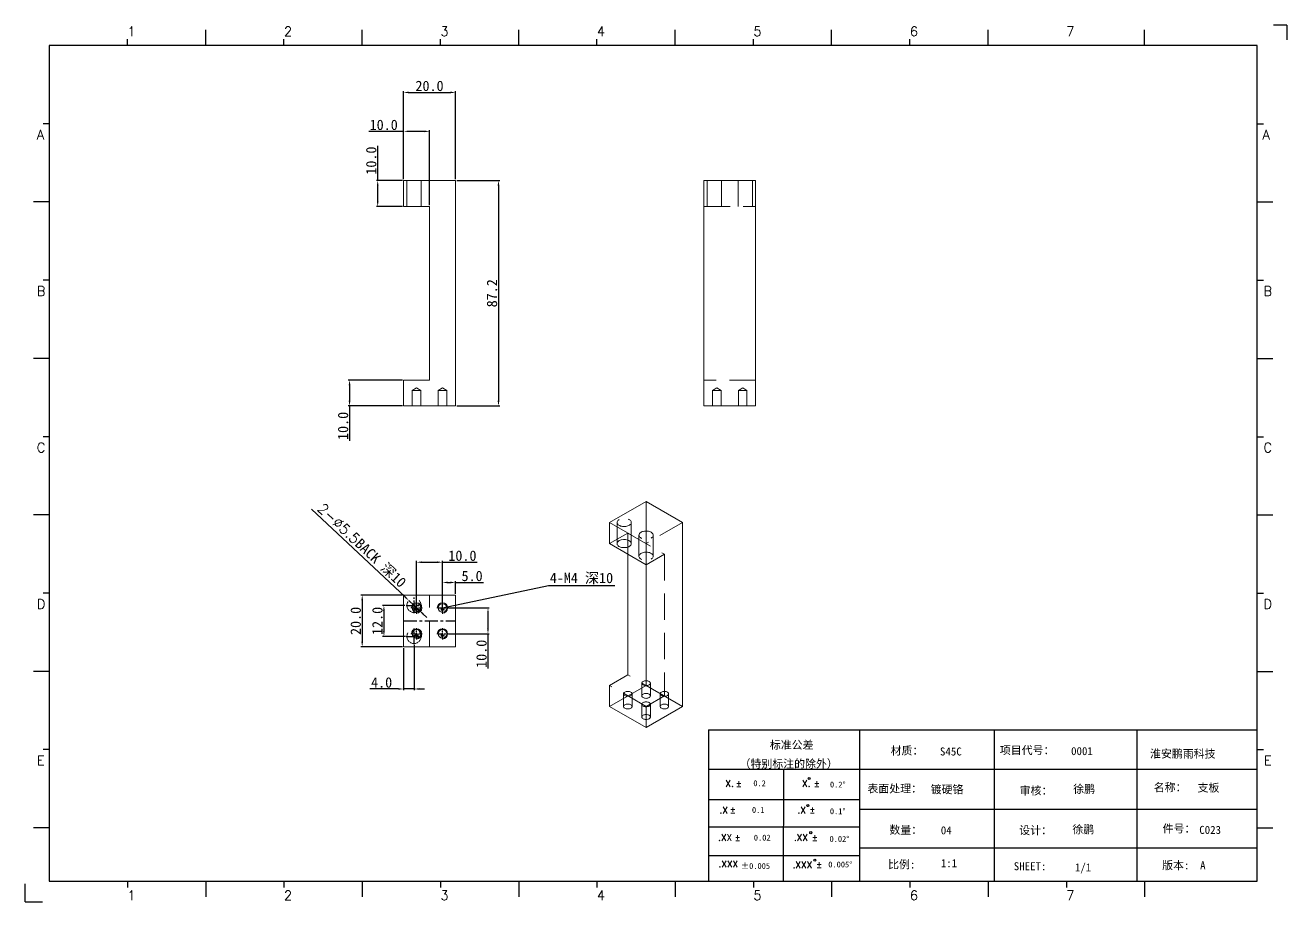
# Model space of a CAD drawing. Extents: x 83 to 30050, y -7164 to 695.
# Drawn here: x 14753.8 to 15241.7, y -1686 to -1347 of the extents above; entities that cross this region are included whole.
import ezdxf
from ezdxf.enums import TextEntityAlignment as Align

# ---------------------------------------------------------------- set-up
doc = ezdxf.new("R2010")
doc.units = 0
doc.header["$LTSCALE"] = 8
doc.header["$MEASUREMENT"] = 0
doc.header["$PDSIZE"] = 5
doc.linetypes.add('CENTER', pattern=[2, 1.25, -0.25, 0.25, -0.25])
doc.linetypes.add('HIDDEN', pattern=[1.905, 1.27, -0.635])
doc.layers.get('0').update_dxf_attribs({"linetype": 'CONTINUOUS'})
doc.layers.get('Defpoints').update_dxf_attribs({"linetype": 'CONTINUOUS'})
doc.layers.add('41', color=3, linetype='CONTINUOUS')
doc.layers.add('dim', color=82, linetype='CONTINUOUS', lineweight=9)
doc.layers.add('screw', color=33, linetype='CONTINUOUS', lineweight=13)
doc.styles.add('SIMPLEX', font='SIMPLEX')
doc.styles.get("Standard").update_dxf_attribs({"font": '', "height": 4})
doc.styles.add('TXT', font='txt.shx', dxfattribs={"bigfont": 'gbcbig.shx'})
doc.styles.get('Standard').set_extended_font_data('SimSun')
doc.dimstyles.new('ISO-25', dxfattribs={"dimtxt": 6, "dimasz": 2.5, "dimexe": 1.25, "dimexo": 0.625, "dimtad": 1, "dimdec": 1, "dimzin": 1, "dimdsep": 46, "dimtxsty": 'Standard', "dimcen": 2.5, "dimadec": 0, "dimazin": 0, "dimtm": 1e-09, "dimtfac": 1, "dimtdec": 1, "dimtmove": 0, "dimatfit": 3, "dimfxl": 1, "dimtolj": 1, "dimtzin": 0, "dimarcsym": 0})

# ---------------------------------------------------------------- blocks, each defined once
blk = doc.blocks.new('A$C0BB32EA6')
at = {"layer": '41'}
for p, q in [((90.21, 427.84), (90.21, 435.66)), ((168.4, 427.84), (168.4, 435.66)), ((168.4, 427.84), (168.4, 435.66)), ((168.4, 427.84), (168.4, 435.66)), ((246.58, 427.84), (246.58, 435.66)), ((246.58, 427.84), (246.58, 435.66)), ((324.77, 427.84), (324.77, 435.66)), ((402.96, 427.84), (402.96, 435.66)), ((481.15, 427.84), (481.15, 435.66)), ((559.34, 427.84), (559.34, 435.66)), ((51.11, 427.84), (51.11, 430.97)), ((129.3, 427.84), (129.3, 430.97)), ((129.3, 427.84), (129.3, 430.97)), ((129.3, 427.84), (129.3, 430.97)), ((207.49, 427.84), (207.49, 430.97)), ((207.49, 427.84), (207.49, 430.97)), ((285.68, 427.84), (285.68, 430.97)), ((363.87, 427.84), (363.87, 430.97)), ((442.06, 427.84), (442.06, 430.97)), ((615.63, 427.84), (12.02, 427.84)), ((12.02, 427.84), (12.02, 10.32)), ((615.63, 10.32), (615.63, 427.84)), ((12.02, 388.75), (8.89, 388.75)), ((615.63, 388.75), (618.76, 388.75)), ((12.02, 349.66), (4.2, 349.66)), ((615.63, 349.66), (623.45, 349.66)), ((12.02, 310.56), (8.89, 310.56)), ((615.63, 310.56), (618.76, 310.56)), ((12.02, 271.47), (4.2, 271.47)), ((615.63, 271.47), (623.45, 271.47)), ((12.02, 232.37), (8.89, 232.37)), ((615.63, 232.37), (618.76, 232.37)), ((12.02, 193.28), (4.2, 193.28)), ((615.63, 193.28), (623.45, 193.28)), ((12.02, 154.18), (8.89, 154.18)), ((615.63, 154.18), (618.76, 154.18)), ((12.02, 115.09), (4.2, 115.09)), ((615.63, 115.09), (623.45, 115.09)), ((341.34, 85.85), (615.63, 85.85)), ((341.34, 85.85), (341.34, 10.32)), ((416.87, 85.85), (416.87, 10.32)), ((484.16, 85.85), (484.16, 10.32)), ((555.4, 85.7), (555.4, 10.17)), ((12.02, 76), (8.89, 76)), ((615.63, 76), (618.76, 76)), ((615.63, 66.14), (341.34, 66.14)), ((378.86, 10.02), (379.1, 65.84)), ((341.34, 51.12), (416.87, 51.12)), ((615.63, 46.17), (416.87, 46.17)), ((12.02, 36.9), (4.2, 36.9)), ((341.34, 37.5), (401.12, 37.5)), ((341.34, 37.5), (416.87, 37.5)), ((615.63, 36.9), (623.45, 36.9)), ((615.63, 26.74), (416.87, 26.74)), ((341.34, 23.05), (401.87, 23.05)), ((341.34, 23.05), (401.87, 23.05)), ((341.34, 23.05), (401.87, 23.05)), ((341.34, 23.05), (401.87, 23.05)), ((341.34, 23.05), (401.87, 23.05)), ((341.34, 23.05), (416.87, 23.05)), ((12.02, 10.32), (615.63, 10.32)), ((51.11, 10.32), (51.11, 7.19)), ((90.21, 10.32), (90.21, 2.5)), ((129.3, 10.32), (129.3, 7.19)), ((168.4, 10.32), (168.4, 2.5)), ((207.49, 10.32), (207.49, 7.19)), ((246.58, 10.32), (246.58, 2.5)), ((285.68, 10.32), (285.68, 7.19)), ((324.77, 10.32), (324.77, 2.5)), ((326.34, 10.32), (401.87, 10.32)), ((363.87, 10.32), (363.87, 7.19)), ((402.96, 10.32), (402.96, 2.5)), ((442.06, 10.32), (442.06, 7.19)), ((481.15, 10.32), (481.15, 2.5)), ((520.24, 10.32), (520.24, 7.19)), ((559.34, 10.32), (559.34, 2.5))]:
    blk.add_line(p, q, dxfattribs=at)
at = {"layer": '41', "linetype": 'Continuous'}
for p, q in [((630.37, 437.94), (623.79, 437.94)), ((630.37, 437.94), (630.37, 430.59)), ((0, 0), (0, 8.98)), ((0, 0), (8.64, 0))]:
    blk.add_line(p, q, dxfattribs=at)
at = {"layer": '41'}
for centre in [(391.73, 61.61), (391.07, 48.04), (392.49, 34.54), (394.6, 20.83)]:
    blk.add_circle(centre, 0.516, dxfattribs=at)
at = {"layer": '41', "style": 'SIMPLEX'}
for s, height, p in [('1', 4.69, (51.11, 432.54)), ('2', 4.69, (129.3, 432.54)), ('3', 4.69, (207.49, 432.54)), ('4', 4.69, (285.68, 432.54)), ('5', 4.69, (363.87, 432.54)), ('6', 4.69, (442.06, 432.54)), ('7', 4.69, (520.24, 432.54)), ('A', 4.75, (5.76, 380.93)), ('A', 4.75, (618.27, 380.93)), ('B', 4.75, (5.76, 302.74)), ('B', 4.75, (618.72, 302.74)), ('C', 4.75, (5.76, 224.55)), ('C', 4.75, (618.72, 224.55)), ('D', 4.75, (5.76, 146.37)), ('D', 4.75, (618.72, 146.37)), ('E', 4.75, (5.76, 68.18)), ('E', 4.75, (618.95, 68.18)), ('X.', 3.284, (349.84, 57.49)), ('%%p', 3.284, (355.04, 57.36)), ('X.', 3.284, (388.21, 57.49)), ('%%p', 3.284, (394.07, 57.36)), ('.X', 3.284, (346.89, 44.16)), ('%%p', 3.284, (352.09, 44.33)), ('.X', 3.284, (385.9, 44.16)), ('%%p', 3.284, (391.76, 44.33)), ('.XX', 3.284, (346.2, 30.42)), ('%%p', 3.284, (354.44, 30.46)), ('.XX', 3.284, (384.11, 30.42)), ('%%p', 3.284, (393.01, 30.46)), ('.XXX', 3.284, (383.48, 16.83)), ('%%p', 3.284, (395.11, 16.95)), ('1', 4.69, (51.11, 0.87)), ('2', 4.69, (129.3, 0.87)), ('3', 4.69, (207.49, 0.87)), ('4', 4.69, (285.68, 0.87)), ('5', 4.69, (363.87, 0.87)), ('6', 4.69, (442.06, 0.87)), ('7', 4.69, (520.24, 0.87))]:
    blk.add_text(s, height=height, dxfattribs=at).set_placement(p)
at = {"layer": '41', "linetype": 'Continuous'}
for s, p in [('标准公差', (372.08, 76.36)), ('材质：', (432.42, 73.5)), ('项目代号：', (486.99, 73.71)), ('淮安鹏雨科技', (562.04, 71.96)), ('（特别标注的除外）', (356.94, 66.94)), ('表面处理：', (420.83, 54.55)), ('审核：', (496.9, 53.5)), ('名称：', (563.9, 55.18)), ('数量：', (431.79, 33.91)), ('设计：', (496.69, 33.7)), ('件号：', (568.32, 34.55)), ('比例:', (431.16, 16.65)), ('SHEET:', (493.95, 15.75)), ('1/1', (524.5, 15.18)), ('版本:', (568.11, 16.23))]:
    blk.add_text(s, height=4, dxfattribs=at).set_placement(p)
at = {"layer": '41'}
for s, p in [('0.2', (363.82, 57.75)), ('0.2%%D', (402.12, 57.11)), ('0.1', (363.14, 44.41)), ('0.1%%D', (402.07, 43.76)), ('0.02', (364.07, 30.58)), ('0.02%%D', (401.9, 29.93)), ('0.005%%D', (401.27, 17.16))]:
    blk.add_text(s, height=2.929, dxfattribs=at).set_placement(p)
at = {"layer": '41', "style": 'SIMPLEX'}
blk.add_text('.XXX', height=3.284, dxfattribs=at).set_placement((351.31, 18.87), align=Align.MIDDLE_CENTER)
at = {"layer": '41'}
blk.add_text('%%P0.005', height=2.929, dxfattribs=at).set_placement((364.87, 17.89), align=Align.MIDDLE_CENTER)
at = {"layer": '41', "linetype": 'Continuous'}
for tag, p in [('材质', (457.07, 73.08)), ('代号', (522.6, 73.29)), ('表面处理', (452.44, 54.13)), ('审核', (523.65, 54.34)), ('名称', (585.81, 54.97)), ('数量', (457.5, 33.7)), ('设计', (523.23, 34.13)), ('件号', (586.65, 33.91)), ('比例', (457.5, 17.28)), ('版本', (587.08, 16.23))]:
    blk.add_attdef(tag, p, '', height=4, dxfattribs=at)
blk = doc.blocks.new('*D760')
at = {"layer": 'Defpoints', "color": 0}
for p in [(14920.17, -1407.07), (14920.17, -1494.22), (14936.84, -1494.22)]:
    blk.add_point(p, dxfattribs=at)
at = {"layer": 'dim', "color": 0, "lineweight": -2}
for p, q in [((14920.67, -1407.07), (14937.34, -1407.07)), ((14936.84, -1409.07), (14936.84, -1492.22)), ((14920.67, -1494.22), (14937.34, -1494.22))]:
    blk.add_line(p, q, dxfattribs=at)
at = {"layer": 'dim', "color": 0}
for points in [[(14936.51, -1409.07), (14937.18, -1409.07), (14936.84, -1407.07)], [(14936.51, -1492.22), (14937.18, -1492.22), (14936.84, -1494.22)]]:
    blk.add_solid(points, dxfattribs=at)
at = {"layer": 'dim', "color": 0, "insert": (14934.34, -1450.65), "char_height": 4, "attachment_point": 5, "rotation": 90}
blk.add_mtext('\\A1;87.2', dxfattribs=at)
blk = doc.blocks.new('*D761')
at = {"layer": 'Defpoints', "color": 0}
for p in [(14890.13, -1407.07), (14900.17, -1407.07), (14900.17, -1417.07)]:
    blk.add_point(p, dxfattribs=at)
at = {"layer": 'dim', "color": 0, "lineweight": -2}
for p, q in [((14890.13, -1407.07), (14890.13, -1393.63)), ((14899.67, -1407.07), (14889.63, -1407.07)), ((14890.13, -1415.07), (14890.13, -1409.07)), ((14899.67, -1417.07), (14889.63, -1417.07))]:
    blk.add_line(p, q, dxfattribs=at)
at = {"layer": 'dim', "color": 0}
for points in [[(14889.8, -1409.07), (14890.46, -1409.07), (14890.13, -1407.07)], [(14889.8, -1415.07), (14890.46, -1415.07), (14890.13, -1417.07)]]:
    blk.add_solid(points, dxfattribs=at)
at = {"layer": 'dim', "color": 0, "insert": (14887.63, -1399.35), "char_height": 4, "attachment_point": 5, "rotation": 90}
blk.add_mtext('\\A1;10.0', dxfattribs=at)
blk = doc.blocks.new('*D762')
at = {"layer": 'Defpoints', "color": 0}
for p in [(14900.17, -1484.22), (14879.25, -1494.22), (14900.17, -1494.22)]:
    blk.add_point(p, dxfattribs=at)
at = {"layer": 'dim', "color": 0, "lineweight": -2}
for p, q in [((14899.67, -1484.22), (14878.75, -1484.22)), ((14879.25, -1486.22), (14879.25, -1492.22)), ((14899.67, -1494.22), (14878.75, -1494.22)), ((14879.25, -1494.22), (14879.25, -1507.67))]:
    blk.add_line(p, q, dxfattribs=at)
at = {"layer": 'dim', "color": 0}
for points in [[(14878.91, -1486.22), (14879.58, -1486.22), (14879.25, -1484.22)], [(14878.91, -1492.22), (14879.58, -1492.22), (14879.25, -1494.22)]]:
    blk.add_solid(points, dxfattribs=at)
at = {"layer": 'dim', "color": 0, "insert": (14876.75, -1501.94), "char_height": 4, "attachment_point": 5, "rotation": 90}
blk.add_mtext('\\A1;10.0', dxfattribs=at)
blk = doc.blocks.new('*D763')
at = {"layer": 'Defpoints', "color": 0}
for p in [(14900.17, -1388.04), (14900.17, -1407.07), (14910.17, -1417.07)]:
    blk.add_point(p, dxfattribs=at)
at = {"layer": 'dim', "color": 0, "lineweight": -2}
for p, q in [((14900.17, -1388.04), (14886.73, -1388.04)), ((14900.17, -1406.57), (14900.17, -1387.54)), ((14908.17, -1388.04), (14902.17, -1388.04)), ((14910.17, -1416.57), (14910.17, -1387.54))]:
    blk.add_line(p, q, dxfattribs=at)
at = {"layer": 'dim', "color": 0}
for points in [[(14902.17, -1387.7), (14902.17, -1388.37), (14900.17, -1388.04)], [(14908.17, -1387.7), (14908.17, -1388.37), (14910.17, -1388.04)]]:
    blk.add_solid(points, dxfattribs=at)
at = {"layer": 'dim', "color": 0, "insert": (14892.45, -1385.54), "char_height": 4, "attachment_point": 5}
blk.add_mtext('\\A1;10.0', dxfattribs=at)
blk = doc.blocks.new('*D764')
at = {"layer": 'Defpoints', "color": 0}
for p in [(14920.17, -1372.98), (14900.17, -1407.07), (14920.17, -1407.07)]:
    blk.add_point(p, dxfattribs=at)
at = {"layer": 'dim', "color": 0, "lineweight": -2}
for p, q in [((14900.17, -1406.57), (14900.17, -1372.48)), ((14902.17, -1372.98), (14918.17, -1372.98)), ((14920.17, -1406.57), (14920.17, -1372.48))]:
    blk.add_line(p, q, dxfattribs=at)
at = {"layer": 'dim', "color": 0}
for points in [[(14902.17, -1372.65), (14902.17, -1373.32), (14900.17, -1372.98)], [(14918.17, -1372.65), (14918.17, -1373.32), (14920.17, -1372.98)]]:
    blk.add_solid(points, dxfattribs=at)
at = {"layer": 'dim', "color": 0, "insert": (14910.17, -1370.48), "char_height": 4, "attachment_point": 5}
blk.add_mtext('\\A1;20.0', dxfattribs=at)
blk = doc.blocks.new('*D765')
at = {"layer": 'Defpoints', "color": 0}
for p in [(14900.17, -1567.35), (14884.14, -1587.35), (14900.17, -1587.35)]:
    blk.add_point(p, dxfattribs=at)
at = {"layer": 'dim', "color": 0, "lineweight": -2}
for p, q in [((14899.67, -1567.35), (14883.64, -1567.35)), ((14884.14, -1569.35), (14884.14, -1585.35)), ((14899.67, -1587.35), (14883.64, -1587.35))]:
    blk.add_line(p, q, dxfattribs=at)
at = {"layer": 'dim', "color": 0}
for points in [[(14883.8, -1569.35), (14884.47, -1569.35), (14884.14, -1567.35)], [(14883.8, -1585.35), (14884.47, -1585.35), (14884.14, -1587.35)]]:
    blk.add_solid(points, dxfattribs=at)
at = {"layer": 'dim', "color": 0, "insert": (14881.64, -1577.35), "char_height": 4, "attachment_point": 5, "rotation": 90}
blk.add_mtext('\\A1;20.0', dxfattribs=at)
blk = doc.blocks.new('*D766')
at = {"layer": 'Defpoints', "color": 0}
for p in [(14916.99, -1572.35), (14916.99, -1582.35), (14932.78, -1582.35)]:
    blk.add_point(p, dxfattribs=at)
at = {"layer": 'dim', "color": 0, "lineweight": -2}
for p, q in [((14917.49, -1572.35), (14933.28, -1572.35)), ((14932.78, -1574.35), (14932.78, -1580.35)), ((14917.49, -1582.35), (14933.28, -1582.35)), ((14932.78, -1582.35), (14932.78, -1595.8))]:
    blk.add_line(p, q, dxfattribs=at)
at = {"layer": 'dim', "color": 0}
for points in [[(14932.45, -1574.35), (14933.12, -1574.35), (14932.78, -1572.35)], [(14932.45, -1580.35), (14933.12, -1580.35), (14932.78, -1582.35)]]:
    blk.add_solid(points, dxfattribs=at)
at = {"layer": 'dim', "color": 0, "insert": (14930.28, -1590.07), "char_height": 4, "attachment_point": 5, "rotation": 90}
blk.add_mtext('\\A1;10.0', dxfattribs=at)
blk = doc.blocks.new('*D767')
at = {"layer": 'Defpoints', "color": 0}
for p in [(14901.15, -1571.35), (14892.53, -1583.35), (14901.42, -1583.35)]:
    blk.add_point(p, dxfattribs=at)
at = {"layer": 'dim', "color": 0, "lineweight": -2}
for p, q in [((14900.65, -1571.35), (14892.03, -1571.35)), ((14892.53, -1573.35), (14892.53, -1581.35)), ((14900.92, -1583.35), (14892.03, -1583.35))]:
    blk.add_line(p, q, dxfattribs=at)
at = {"layer": 'dim', "color": 0}
for points in [[(14892.2, -1573.35), (14892.86, -1573.35), (14892.53, -1571.35)], [(14892.2, -1581.35), (14892.86, -1581.35), (14892.53, -1583.35)]]:
    blk.add_solid(points, dxfattribs=at)
at = {"layer": 'dim', "color": 0, "insert": (14890.03, -1577.35), "char_height": 4, "attachment_point": 5, "rotation": 90}
blk.add_mtext('\\A1;12.0', dxfattribs=at)
blk = doc.blocks.new('*D768')
at = {"layer": 'Defpoints', "color": 0}
for p in [(14915.17, -1554.65), (14905.17, -1572.35), (14915.17, -1572.35)]:
    blk.add_point(p, dxfattribs=at)
at = {"layer": 'dim', "color": 0, "lineweight": -2}
for p, q in [((14905.17, -1571.85), (14905.17, -1554.15)), ((14907.17, -1554.65), (14913.17, -1554.65)), ((14915.17, -1571.85), (14915.17, -1554.15)), ((14915.17, -1554.65), (14928.62, -1554.65))]:
    blk.add_line(p, q, dxfattribs=at)
at = {"layer": 'dim', "color": 0}
for points in [[(14907.17, -1554.32), (14907.17, -1554.98), (14905.17, -1554.65)], [(14913.17, -1554.32), (14913.17, -1554.98), (14915.17, -1554.65)]]:
    blk.add_solid(points, dxfattribs=at)
at = {"layer": 'dim', "color": 0, "insert": (14922.89, -1552.15), "char_height": 4, "attachment_point": 5}
blk.add_mtext('\\A1;10.0', dxfattribs=at)
blk = doc.blocks.new('*D769')
at = {"layer": 'Defpoints', "color": 0}
for p in [(14920.17, -1562.49), (14920.17, -1567.35), (14915.17, -1572.35)]:
    blk.add_point(p, dxfattribs=at)
at = {"layer": 'dim', "color": 0, "lineweight": -2}
for p, q in [((14915.17, -1571.85), (14915.17, -1561.99)), ((14917.17, -1562.49), (14918.17, -1562.49)), ((14920.17, -1566.85), (14920.17, -1561.99)), ((14920.17, -1562.49), (14931.08, -1562.49))]:
    blk.add_line(p, q, dxfattribs=at)
at = {"layer": 'dim', "color": 0}
for points in [[(14917.17, -1562.15), (14917.17, -1562.82), (14915.17, -1562.49)], [(14918.17, -1562.15), (14918.17, -1562.82), (14920.17, -1562.49)]]:
    blk.add_solid(points, dxfattribs=at)
at = {"layer": 'dim', "color": 0, "insert": (14926.63, -1559.99), "char_height": 4, "attachment_point": 5}
blk.add_mtext('\\A1;5.0', dxfattribs=at)
blk = doc.blocks.new('*D770')
at = {"layer": 'Defpoints', "color": 0}
for p in [(14900.17, -1587.35), (14904.17, -1586.1), (14900.17, -1603.67)]:
    blk.add_point(p, dxfattribs=at)
at = {"layer": 'dim', "color": 0, "lineweight": -2}
for p, q in [((14900.17, -1587.85), (14900.17, -1604.17)), ((14904.17, -1586.6), (14904.17, -1604.17)), ((14898.17, -1603.67), (14887.13, -1603.67)), ((14904.17, -1603.67), (14900.17, -1603.67)), ((14906.17, -1603.67), (14908.17, -1603.67))]:
    blk.add_line(p, q, dxfattribs=at)
at = {"layer": 'dim', "color": 0}
for points in [[(14898.17, -1603.34), (14898.17, -1604), (14900.17, -1603.67)], [(14906.17, -1603.34), (14906.17, -1604), (14904.17, -1603.67)]]:
    blk.add_solid(points, dxfattribs=at)
at = {"layer": 'dim', "color": 0, "insert": (14891.65, -1601.17), "char_height": 4, "attachment_point": 5}
blk.add_mtext('\\A1;4.0', dxfattribs=at)
blk = doc.blocks.new('screw_m4_l')
at = {"layer": 'screw', "color": 1, "linetype": 'CENTER', "ltscale": 0.254}
for p, q in [((-2.2, 0), (2.2, 0)), ((0, -2.2), (0, 2.2))]:
    blk.add_line(p, q, dxfattribs=at)
at = {"layer": 'screw', "color": 33, "linetype": 'Continuous'}
blk.add_circle((0, 0), 1.65, dxfattribs=at)
at = {"layer": 'screw', "color": 92, "linetype": 'Continuous'}
blk.add_arc((0, 0), 2, 270, 180, dxfattribs=at)
at = {"layer": 'screw', "color": 6, "linetype": 'Continuous', "style": 'TXT'}
blk.add_text('M4', height=0.8, dxfattribs=at).set_placement((-0.68, -1))
blk = doc.blocks.new('*D771')
at = {"layer": 'Defpoints', "color": 0}
for p in [(14902.17, -1569.47), (14906.17, -1573.24)]:
    blk.add_point(p, dxfattribs=at)
at = {"layer": 'dim', "color": 0, "lineweight": -2}
for p, q in [((14864.56, -1534.08), (14900.71, -1568.1)), ((14906.17, -1573.24), (14902.17, -1569.47)), ((14907.63, -1574.61), (14909.09, -1575.98))]:
    blk.add_line(p, q, dxfattribs=at)
at = {"layer": 'dim', "color": 0}
for points in [[(14900.94, -1567.85), (14900.48, -1568.34), (14902.17, -1569.47)], [(14907.86, -1574.36), (14907.4, -1574.85), (14906.17, -1573.24)]]:
    blk.add_solid(points, dxfattribs=at)
at = {"layer": 'dim', "color": 0, "insert": (14883.93, -1548.25), "char_height": 4, "attachment_point": 5, "rotation": 316.7408}
blk.add_mtext('\\A1;{\\Ftxt,bigfont|c134;2-∅5.5}BACK 深10', dxfattribs=at)

msp = doc.modelspace()

# ---------------------------------------------------------------- linework, layer by layer
at = {"color": 7, "linetype": 'Continuous', "lineweight": 15}
for p, q in [((14900.171, -1407.072), (14900.171, -1417.072)), ((14920.171, -1407.072), (14900.171, -1407.072)), ((14920.171, -1494.222), (14920.171, -1407.072)), ((15016.293, -1494.222), (15016.293, -1407.072)), ((15016.293, -1407.072), (15036.293, -1407.072)), ((15036.293, -1494.222), (15036.293, -1407.072)), ((14900.171, -1417.072), (14910.171, -1417.072)), ((14910.171, -1484.222), (14910.171, -1417.072)), ((14900.171, -1484.222), (14910.171, -1484.222)), ((14900.171, -1484.222), (14900.171, -1494.222)), ((14900.171, -1494.222), (14920.171, -1494.222)), ((15016.293, -1494.222), (15036.293, -1494.222)), ((14993.928, -1531.109), (14979.786, -1539.273)), ((14993.928, -1602.27), (14993.928, -1531.109)), ((14993.928, -1531.109), (15008.07, -1539.273)), ((14979.786, -1539.273), (14979.786, -1547.438)), ((15008.07, -1610.434), (15008.07, -1539.273)), ((14979.786, -1547.438), (14986.857, -1543.356)), ((14986.857, -1598.187), (14986.857, -1543.356)), ((14979.786, -1547.438), (14986.857, -1551.52)), ((14900.171, -1567.352), (14900.171, -1587.352)), ((14900.171, -1567.352), (14920.171, -1567.352)), ((14920.171, -1567.352), (14920.171, -1587.352)), ((14900.171, -1587.352), (14920.171, -1587.352)), ((14979.786, -1602.269), (14986.857, -1598.187)), ((14979.786, -1602.269), (14979.786, -1610.434)), ((14979.786, -1610.434), (14993.928, -1602.27)), ((14993.928, -1602.27), (15008.07, -1610.434)), ((14979.786, -1610.434), (14993.928, -1618.599)), ((14993.928, -1618.599), (15008.07, -1610.434))]:
    msp.add_line(p, q, dxfattribs=at)
at = {"color": 7, "linetype": 'HIDDEN', "lineweight": 0}
for p, q in [((14901.421, -1407.072), (14901.421, -1417.072)), ((14906.921, -1417.072), (14906.921, -1407.072)), ((15017.543, -1407.072), (15017.543, -1417.072)), ((15023.043, -1417.072), (15023.043, -1407.072)), ((15029.543, -1407.072), (15029.543, -1417.072)), ((15035.043, -1417.072), (15035.043, -1407.072)), ((15016.293, -1417.072), (15036.293, -1417.072)), ((14905.171, -1487.231), (14903.521, -1488.222)), ((14906.821, -1488.222), (14905.171, -1487.231)), ((14915.171, -1487.231), (14913.521, -1488.222)), ((14916.821, -1488.222), (14915.171, -1487.231)), ((15036.293, -1484.222), (15016.293, -1484.222)), ((15021.293, -1487.231), (15019.643, -1488.222)), ((15022.943, -1488.222), (15021.293, -1487.231)), ((15031.293, -1487.231), (15029.643, -1488.222)), ((15032.943, -1488.222), (15031.293, -1487.231)), ((14906.821, -1488.222), (14903.521, -1488.222)), ((14903.521, -1488.222), (14903.521, -1494.222)), ((14906.821, -1494.222), (14906.821, -1488.222)), ((14916.821, -1488.222), (14913.521, -1488.222)), ((14913.521, -1488.222), (14913.521, -1494.222)), ((14916.821, -1494.222), (14916.821, -1488.222)), ((15022.943, -1488.222), (15019.643, -1488.222)), ((15019.643, -1488.222), (15019.643, -1494.222)), ((15022.943, -1494.222), (15022.943, -1488.222)), ((15032.943, -1488.222), (15029.643, -1488.222)), ((15029.643, -1488.222), (15029.643, -1494.222)), ((15032.943, -1494.222), (15032.943, -1488.222)), ((14979.786, -1539.273), (14993.928, -1547.437)), ((14982.693, -1539.273), (14982.693, -1547.438)), ((14988.193, -1547.438), (14988.193, -1539.273)), ((15008.07, -1539.273), (14993.928, -1547.437)), ((14986.857, -1543.356), (15000.999, -1551.52)), ((14991.178, -1544.171), (14991.178, -1552.337)), ((14996.678, -1552.337), (14996.678, -1544.171)), ((14986.857, -1551.52), (14993.928, -1555.602)), ((14993.928, -1555.602), (15000.999, -1551.52)), ((15000.999, -1551.52), (15000.999, -1606.351)), ((14910.171, -1587.352), (14910.171, -1567.352)), ((15000.999, -1606.351), (14986.857, -1598.187)), ((14993.928, -1610.433), (14979.786, -1602.269)), ((14992.278, -1601.453), (14992.278, -1606.352)), ((14995.578, -1606.352), (14995.578, -1601.453)), ((14985.207, -1605.535), (14985.207, -1610.434)), ((14988.507, -1610.434), (14988.507, -1605.535)), ((14992.278, -1609.617), (14992.278, -1614.516)), ((14993.928, -1610.433), (15000.999, -1606.351)), ((14995.578, -1614.516), (14995.578, -1609.617)), ((14999.349, -1605.535), (14999.349, -1610.434)), ((15002.649, -1610.434), (15002.649, -1605.535)), ((14993.928, -1610.433), (14993.928, -1618.599))]:
    msp.add_line(p, q, dxfattribs=at)
at = {"color": 1, "linetype": 'CENTER', "ltscale": 0.34925}
for p, q in [((14904.171, -1574.377), (14904.171, -1568.327)), ((14901.146, -1571.352), (14907.196, -1571.352)), ((14904.171, -1586.377), (14904.171, -1580.327)), ((14901.146, -1583.352), (14907.196, -1583.352))]:
    msp.add_line(p, q, dxfattribs=at)
at = {"color": 1, "linetype": 'CENTER', "ltscale": 0.20955}
for p, q in [((14905.171, -1574.167), (14905.171, -1570.537)), ((14915.171, -1574.167), (14915.171, -1570.537)), ((14903.356, -1572.352), (14906.986, -1572.352)), ((14913.356, -1572.352), (14916.986, -1572.352)), ((14905.171, -1584.167), (14905.171, -1580.537)), ((14915.171, -1584.167), (14915.171, -1580.537)), ((14903.356, -1582.352), (14906.986, -1582.352)), ((14913.356, -1582.352), (14916.986, -1582.352))]:
    msp.add_line(p, q, dxfattribs=at)
at = {"color": 1, "linetype": 'CENTER', "ltscale": 0.508}
msp.add_line((14900.171, -1577.352), (14920.171, -1577.352), dxfattribs=at)
at = {"color": 7, "linetype": 'HIDDEN', "lineweight": 0, "flags": 128}
for points in [[(14983.498, -1538.15), (14983.224, -1538.335), (14983.002, -1538.541), (14982.837, -1538.765), (14982.733, -1539.001), (14982.693, -1539.242), (14982.717, -1539.485), (14982.805, -1539.723), (14982.955, -1539.95), (14983.163, -1540.161), (14983.425, -1540.352), (14983.734, -1540.517), (14984.083, -1540.653), (14984.464, -1540.756), (14984.867, -1540.825), (14985.285, -1540.858), (14985.706, -1540.853), (14986.12, -1540.811), (14986.519, -1540.734), (14986.893, -1540.622), (14987.233, -1540.478), (14987.53, -1540.306), (14987.779, -1540.11), (14987.973, -1539.894), (14988.108, -1539.664), (14988.18, -1539.425), (14988.188, -1539.182), (14988.132, -1538.941), (14988.013, -1538.708), (14987.833, -1538.488), (14987.597, -1538.286), (14987.311, -1538.108), (14986.981, -1537.957), (14986.615, -1537.837), (14986.222, -1537.75), (14985.81, -1537.7), (14985.39, -1537.686), (14984.971, -1537.709), (14984.563, -1537.769), (14984.175, -1537.864), (14983.818, -1537.992), (14983.498, -1538.15)], [(14986.857, -1548.8), (14986.893, -1548.787), (14987.233, -1548.643), (14987.53, -1548.472), (14987.779, -1548.276), (14987.973, -1548.06), (14988.108, -1547.83), (14988.18, -1547.59), (14988.188, -1547.347), (14988.132, -1547.106), (14988.013, -1546.873), (14987.833, -1546.653), (14987.597, -1546.452), (14987.311, -1546.274), (14986.981, -1546.123), (14986.857, -1546.077)], [(14995.872, -1545.294), (14996.147, -1545.109), (14996.369, -1544.903), (14996.533, -1544.679), (14996.637, -1544.444), (14996.677, -1544.202), (14996.653, -1543.959), (14996.565, -1543.721), (14996.415, -1543.494), (14996.207, -1543.283), (14995.946, -1543.093), (14995.637, -1542.927), (14995.288, -1542.791), (14994.907, -1542.688), (14994.503, -1542.619), (14994.086, -1542.586), (14993.665, -1542.591), (14993.25, -1542.633), (14992.851, -1542.711), (14992.478, -1542.823), (14992.138, -1542.966), (14991.84, -1543.138), (14991.591, -1543.334), (14991.397, -1543.55), (14991.263, -1543.78), (14991.191, -1544.02), (14991.182, -1544.263), (14991.239, -1544.503), (14991.358, -1544.736), (14991.538, -1544.956), (14991.773, -1545.158), (14992.059, -1545.336), (14992.389, -1545.487), (14992.755, -1545.607), (14993.149, -1545.694), (14993.56, -1545.745), (14993.981, -1545.759), (14994.4, -1545.735), (14994.808, -1545.675), (14995.195, -1545.58), (14995.553, -1545.452), (14995.872, -1545.294)], [(14995.872, -1553.459), (14996.147, -1553.275), (14996.369, -1553.068), (14996.533, -1552.845), (14996.637, -1552.609), (14996.677, -1552.367), (14996.653, -1552.125), (14996.565, -1551.887), (14996.415, -1551.66), (14996.207, -1551.448), (14995.946, -1551.258), (14995.637, -1551.093), (14995.288, -1550.957), (14994.907, -1550.853), (14994.503, -1550.784), (14994.086, -1550.752), (14993.665, -1550.756), (14993.25, -1550.798), (14992.851, -1550.876), (14992.478, -1550.988), (14992.138, -1551.132), (14991.84, -1551.303), (14991.591, -1551.499), (14991.397, -1551.715), (14991.263, -1551.945), (14991.191, -1552.185), (14991.182, -1552.428), (14991.239, -1552.669), (14991.358, -1552.902), (14991.538, -1553.122), (14991.773, -1553.323), (14992.059, -1553.501), (14992.389, -1553.653), (14992.755, -1553.773), (14993.149, -1553.859), (14993.56, -1553.91), (14993.981, -1553.924), (14994.4, -1553.901), (14994.808, -1553.841), (14995.195, -1553.746), (14995.553, -1553.618), (14995.872, -1553.459)], [(14988.024, -1606.209), (14988.229, -1606.064), (14988.381, -1605.9), (14988.475, -1605.721), (14988.507, -1605.535), (14988.475, -1605.349), (14988.381, -1605.171), (14988.229, -1605.006), (14988.024, -1604.862), (14987.774, -1604.743), (14987.488, -1604.655), (14987.179, -1604.601), (14986.857, -1604.583), (14986.535, -1604.601), (14986.225, -1604.655), (14985.94, -1604.743), (14985.69, -1604.862), (14985.485, -1605.006), (14985.332, -1605.171), (14985.239, -1605.349), (14985.207, -1605.535), (14985.239, -1605.721), (14985.332, -1605.9), (14985.485, -1606.064), (14985.69, -1606.209), (14985.94, -1606.327), (14986.225, -1606.415), (14986.535, -1606.469), (14986.857, -1606.488), (14987.179, -1606.469), (14987.488, -1606.415), (14987.774, -1606.327), (14988.024, -1606.209)], [(14995.095, -1602.127), (14995.3, -1601.982), (14995.452, -1601.818), (14995.546, -1601.639), (14995.578, -1601.453), (14995.546, -1601.267), (14995.452, -1601.089), (14995.3, -1600.924), (14995.095, -1600.78), (14994.845, -1600.661), (14994.559, -1600.573), (14994.25, -1600.519), (14993.928, -1600.501), (14993.606, -1600.519), (14993.297, -1600.573), (14993.011, -1600.661), (14992.761, -1600.78), (14992.556, -1600.924), (14992.404, -1601.089), (14992.31, -1601.267), (14992.278, -1601.453), (14992.31, -1601.639), (14992.404, -1601.818), (14992.556, -1601.982), (14992.761, -1602.127), (14993.011, -1602.245), (14993.297, -1602.333), (14993.606, -1602.387), (14993.928, -1602.406), (14994.25, -1602.387), (14994.559, -1602.333), (14994.845, -1602.245), (14995.095, -1602.127)], [(15002.166, -1606.209), (15002.371, -1606.064), (15002.523, -1605.9), (15002.617, -1605.721), (15002.649, -1605.535), (15002.617, -1605.349), (15002.523, -1605.171), (15002.371, -1605.006), (15002.166, -1604.862), (15001.916, -1604.743), (15001.63, -1604.655), (15001.321, -1604.601), (15000.999, -1604.583), (15000.677, -1604.601), (15000.368, -1604.655), (15000.082, -1604.743), (14999.832, -1604.862), (14999.627, -1605.006), (14999.475, -1605.171), (14999.381, -1605.349), (14999.349, -1605.535), (14999.381, -1605.721), (14999.475, -1605.9), (14999.627, -1606.064), (14999.832, -1606.209), (15000.082, -1606.327), (15000.368, -1606.415), (15000.677, -1606.469), (15000.999, -1606.488), (15001.321, -1606.469), (15001.63, -1606.415), (15001.916, -1606.327), (15002.166, -1606.209)], [(14995.095, -1610.291), (14995.3, -1610.146), (14995.452, -1609.982), (14995.546, -1609.803), (14995.578, -1609.617), (14995.546, -1609.431), (14995.452, -1609.253), (14995.3, -1609.088), (14995.095, -1608.944), (14994.845, -1608.825), (14994.559, -1608.737), (14994.25, -1608.683), (14993.928, -1608.665), (14993.606, -1608.683), (14993.297, -1608.737), (14993.011, -1608.825), (14992.761, -1608.944), (14992.556, -1609.088), (14992.404, -1609.253), (14992.31, -1609.431), (14992.278, -1609.617), (14992.31, -1609.803), (14992.404, -1609.982), (14992.556, -1610.146), (14992.761, -1610.291), (14993.011, -1610.409), (14993.297, -1610.497), (14993.606, -1610.551), (14993.928, -1610.57), (14994.25, -1610.551), (14994.559, -1610.497), (14994.845, -1610.409), (14995.095, -1610.291)]]:
    msp.add_lwpolyline(points, dxfattribs=at)
at = {"color": 7, "linetype": 'Continuous', "lineweight": 15, "flags": 128}
for points in [[(14983.498, -1546.316), (14983.224, -1546.5), (14983.002, -1546.707), (14982.837, -1546.93), (14982.733, -1547.166), (14982.693, -1547.408), (14982.717, -1547.651), (14982.805, -1547.888), (14982.955, -1548.115), (14983.163, -1548.327), (14983.425, -1548.517), (14983.734, -1548.682), (14984.083, -1548.818), (14984.464, -1548.922), (14984.867, -1548.991), (14985.285, -1549.023), (14985.706, -1549.019), (14986.12, -1548.977), (14986.519, -1548.899), (14986.857, -1548.8)], [(14988.024, -1611.108), (14988.229, -1610.964), (14988.381, -1610.799), (14988.475, -1610.62), (14988.507, -1610.434), (14988.475, -1610.249), (14988.381, -1610.07), (14988.229, -1609.905), (14988.024, -1609.761), (14987.774, -1609.642), (14987.488, -1609.554), (14987.179, -1609.5), (14986.857, -1609.482), (14986.535, -1609.5), (14986.225, -1609.554), (14985.94, -1609.642), (14985.69, -1609.761), (14985.485, -1609.905), (14985.332, -1610.07), (14985.239, -1610.249), (14985.207, -1610.434), (14985.239, -1610.62), (14985.332, -1610.799), (14985.485, -1610.964), (14985.69, -1611.108), (14985.94, -1611.226), (14986.225, -1611.314), (14986.535, -1611.369), (14986.857, -1611.387), (14987.179, -1611.369), (14987.488, -1611.314), (14987.774, -1611.226), (14988.024, -1611.108)], [(14995.095, -1607.026), (14995.3, -1606.882), (14995.452, -1606.717), (14995.546, -1606.538), (14995.578, -1606.352), (14995.546, -1606.167), (14995.452, -1605.988), (14995.3, -1605.823), (14995.095, -1605.679), (14994.845, -1605.56), (14994.559, -1605.472), (14994.25, -1605.418), (14993.928, -1605.4), (14993.606, -1605.418), (14993.297, -1605.472), (14993.011, -1605.56), (14992.761, -1605.679), (14992.556, -1605.823), (14992.404, -1605.988), (14992.31, -1606.167), (14992.278, -1606.352), (14992.31, -1606.538), (14992.404, -1606.717), (14992.556, -1606.882), (14992.761, -1607.026), (14993.011, -1607.144), (14993.297, -1607.232), (14993.606, -1607.287), (14993.928, -1607.305), (14994.25, -1607.287), (14994.559, -1607.232), (14994.845, -1607.144), (14995.095, -1607.026)], [(15002.166, -1611.108), (15002.371, -1610.964), (15002.523, -1610.799), (15002.617, -1610.62), (15002.649, -1610.434), (15002.617, -1610.249), (15002.523, -1610.07), (15002.371, -1609.905), (15002.166, -1609.761), (15001.916, -1609.642), (15001.63, -1609.554), (15001.321, -1609.5), (15000.999, -1609.482), (15000.677, -1609.5), (15000.368, -1609.554), (15000.082, -1609.642), (14999.832, -1609.761), (14999.627, -1609.905), (14999.475, -1610.07), (14999.381, -1610.249), (14999.349, -1610.434), (14999.381, -1610.62), (14999.475, -1610.799), (14999.627, -1610.964), (14999.832, -1611.108), (15000.082, -1611.226), (15000.368, -1611.314), (15000.677, -1611.369), (15000.999, -1611.387), (15001.321, -1611.369), (15001.63, -1611.314), (15001.916, -1611.226), (15002.166, -1611.108)], [(14995.095, -1615.19), (14995.3, -1615.046), (14995.452, -1614.881), (14995.546, -1614.702), (14995.578, -1614.516), (14995.546, -1614.331), (14995.452, -1614.152), (14995.3, -1613.987), (14995.095, -1613.843), (14994.845, -1613.724), (14994.559, -1613.636), (14994.25, -1613.582), (14993.928, -1613.564), (14993.606, -1613.582), (14993.297, -1613.636), (14993.011, -1613.724), (14992.761, -1613.843), (14992.556, -1613.987), (14992.404, -1614.152), (14992.31, -1614.331), (14992.278, -1614.516), (14992.31, -1614.702), (14992.404, -1614.881), (14992.556, -1615.046), (14992.761, -1615.19), (14993.011, -1615.308), (14993.297, -1615.396), (14993.606, -1615.451), (14993.928, -1615.469), (14994.25, -1615.451), (14994.559, -1615.396), (14994.845, -1615.308), (14995.095, -1615.19)]]:
    msp.add_lwpolyline(points, dxfattribs=at)
at = {"color": 7, "linetype": 'HIDDEN', "lineweight": 0}
for centre in [(14904.171, -1571.352), (14904.171, -1583.352)]:
    msp.add_circle(centre, 2.75, dxfattribs=at)
at = {"color": 7, "linetype": 'Continuous', "lineweight": 15}
msp.add_arc((14985.458, -1550.135), 4.293, 70.97672, 117.16254, dxfattribs=at)

# ---------------------------------------------------------------- block references
at = {"layer": '41', "linetype": 'Continuous', "xscale": 0.7739670527998896, "yscale": 0.7739670528000033, "zscale": 0.7739670528000001}
msp.add_blockref('A$C0BB32EA6', (14753.816, -1685.955), dxfattribs=at).add_auto_attribs({'版本': 'A', '件号': 'C023', '名称': '支板', '设计': '徐鹏', '审核': '徐鹏', '代号': '0001', '比例': '1:1', '数量': '04', '表面处理': '镀硬铬', '材质': 'S45C'})
at = {"layer": 'screw'}
for p in [(14905.171, -1572.352), (14915.171, -1572.352), (14905.171, -1582.352), (14915.171, -1582.352)]:
    msp.add_blockref('screw_m4_l', p, dxfattribs=at)

# ---------------------------------------------------------------- texts
at = {"layer": 'dim', "insert": (14956.679, -1563.144), "char_height": 4, "attachment_point": 7}
msp.add_mtext('\\A1;4-M4 深10', dxfattribs=at)

# ---------------------------------------------------------------- dimensions: what is measured, and where the dimension line sits
at = {"layer": 'dim'}
for base, p1, p2, picture, middle in [((14920.171, -1372.984), (14900.171, -1407.072), (14920.171, -1407.072), '*D764', (14910.171, -1370.485)), ((14900.171, -1388.037), (14910.171, -1417.072), (14900.171, -1407.072), '*D763', (14892.449, -1385.537)), ((14915.171, -1554.651), (14905.171, -1572.352), (14915.171, -1572.352), '*D768', (14922.893, -1552.151)), ((14920.171, -1562.486), (14915.171, -1572.352), (14920.171, -1567.352), '*D769', (14926.627, -1559.986)), ((14900.171, -1603.67), (14904.171, -1586.102), (14900.171, -1587.352), '*D770', (14891.649, -1601.171))]:
    dim = msp.add_linear_dim(base=base, p1=p1, p2=p2, dimstyle='ISO-25', override={"dimtxt": 2.5, "dimasz": 2, "dimexe": 0.49975, "dimexo": 0.49975, "dimgap": 0.49975}, dxfattribs=at)
    dim.commit()
    dim.dimension.update_dxf_attribs({"geometry": picture, "text_midpoint": middle})
for base, p1, p2, picture, middle in [((14890.13, -1407.072), (14900.171, -1417.072), (14900.171, -1407.072), '*D761', (14887.63, -1399.35)), ((14936.842680536, -1494.222437692), (14920.171346854, -1407.072437692), (14920.171346854, -1494.222437692), '*D760', (14934.342930536, -1450.647437692)), ((14879.248, -1494.222), (14900.171, -1484.222), (14900.171, -1494.222), '*D762', (14876.748, -1501.944)), ((14884.135, -1587.352), (14900.171, -1567.352), (14900.171, -1587.352), '*D765', (14881.635, -1577.352)), ((14892.532, -1583.352), (14901.146, -1571.352), (14901.421, -1583.352), '*D767', (14890.032, -1577.352)), ((14932.784, -1582.352), (14916.986, -1572.352), (14916.986, -1582.352), '*D766', (14930.285, -1590.074))]:
    dim = msp.add_linear_dim(base=base, p1=p1, p2=p2, angle=90, dimstyle='ISO-25', override={"dimtxt": 2.5, "dimasz": 2, "dimexe": 0.49975, "dimexo": 0.49975, "dimgap": 0.49975}, dxfattribs=at)
    dim.commit()
    dim.dimension.update_dxf_attribs({"geometry": picture, "text_midpoint": middle})
dim = msp.add_diameter_dim_2p(p1=(14906.174, -1573.237), p2=(14902.169, -1569.468), text='{\\Ftxt,bigfont|c134;2-<>}BACK 深10', dimstyle='ISO-25', override={"dimtxt": 2.5, "dimasz": 2, "dimexe": 0.49975, "dimexo": 0.49975, "dimgap": 0.49975}, dxfattribs=at)
dim.commit()
dim.dimension.update_dxf_attribs({"geometry": '*D771', "text_midpoint": (14881.907, -1550.401)})

# ---------------------------------------------------------------- leaders
at = {"layer": 'dim', "annotation_type": 0, "has_hookline": 1, "hookline_direction": 0, "text_width": 25.111}
msp.add_leader([(14915.249, -1572.352), (14956.179, -1563.643)], dimstyle='ISO-25', override={"dimtxt": 2.5, "dimasz": 2, "dimexe": 0.49975, "dimexo": 0.49975, "dimgap": 0.49975}, dxfattribs=at)

doc.saveas('drawing.dxf')
